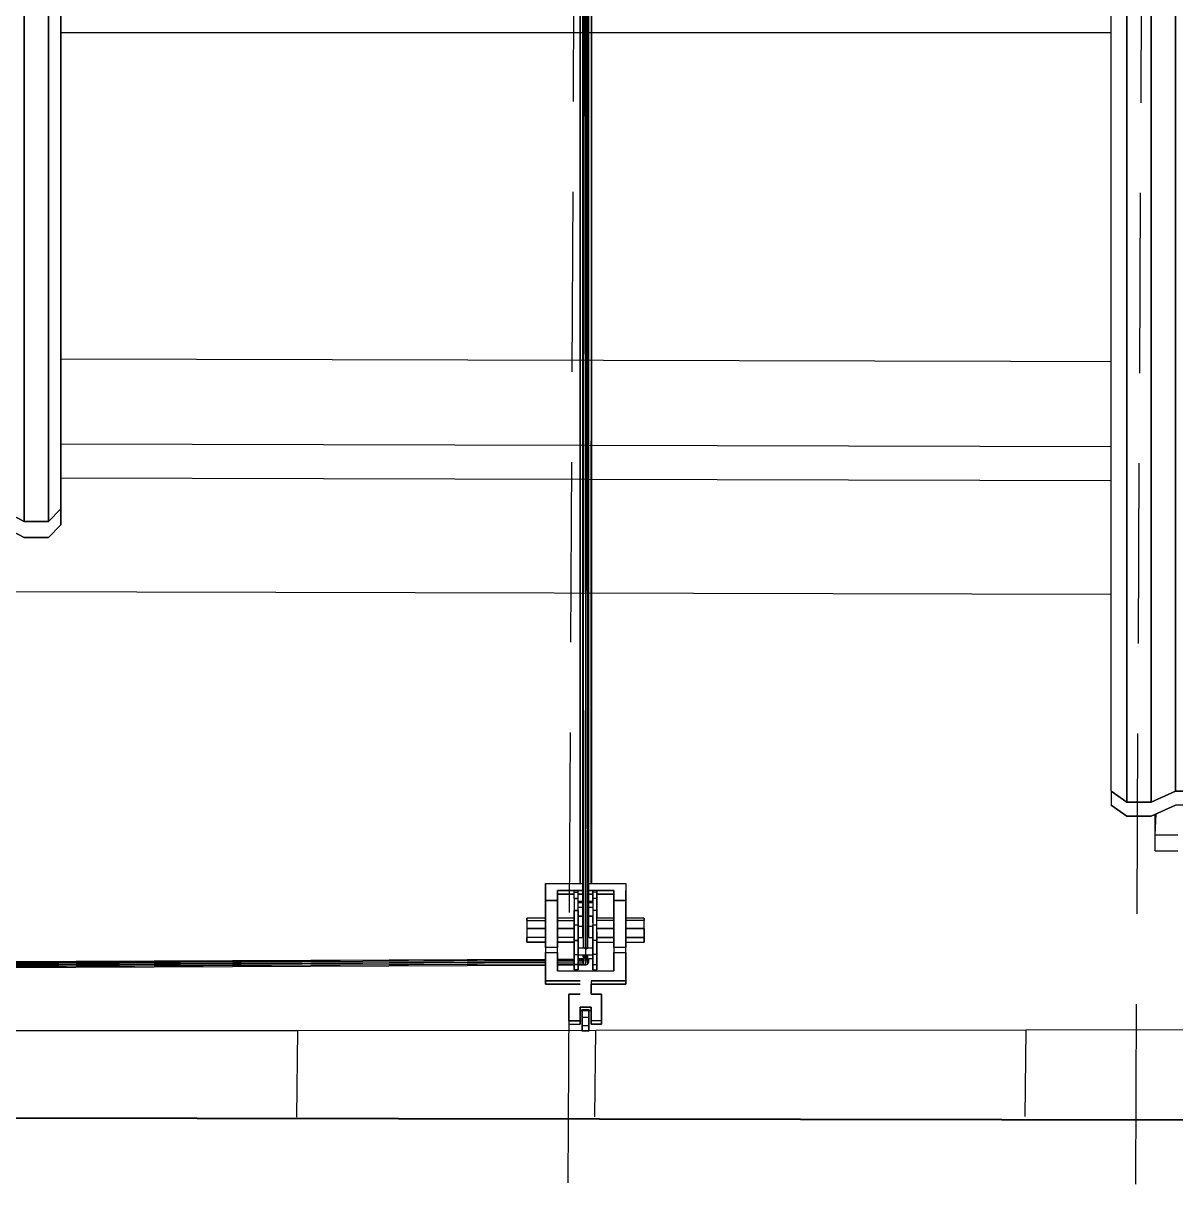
# Model space of a CAD drawing. Header units: millimetres. Extents: x -4997 to -4876, y -8737 to -8661.
# Drawn here: x -4962.114 to -4958.055, y -8708.962 to -8704.826 of the extents above; entities that cross this region are included whole.
import ezdxf

# ---------------------------------------------------------------- set-up
doc = ezdxf.new("R2010")
doc.units = ezdxf.units.MM
doc.header["$LTSCALE"] = 0.1
doc.linetypes.add('HIDDEN', pattern=[9.525, 6.35, -3.175])
for name, color, linetype in [('cobertura nova', 4, 'Continuous'), ('hachuras cobertura', 251, 'Continuous'), ('imagem', 7, 'Continuous'), ('layout cobertura', 251, 'Continuous'), ('visto', 9, 'Continuous')]:
    doc.layers.add(name, color=color, linetype=linetype)
doc.layers.add('coberturas', color=7, linetype='Continuous', lineweight=40)
picture_1 = doc.add_image_def('image1.jpg', size_in_pixel=(1920, 1080))

msp = doc.modelspace()

# ---------------------------------------------------------------- linework, layer by layer
at = {"layer": 'cobertura nova'}
for p, q in [((-4962.0262, -8703.0483), (-4962.0262, -8706.58)), ((-4961.9827, -8703.0483), (-4961.9827, -8706.5361)), ((-4961.9826, -8706.5925), (-4961.9826, -8703.0483)), ((-4960.1441, -8703.0483), (-4960.1442, -8708.0464)), ((-4960.1439, -8703.0483), (-4960.1409, -8708.082)), ((-4960.1409, -8708.082), (-4960.1409, -8703.0483)), ((-4960.1402, -8703.0483), (-4960.1329, -8708.0862)), ((-4960.1329, -8708.0862), (-4960.1329, -8703.0483)), ((-4960.125, -8708.082), (-4960.1323, -8703.0483)), ((-4960.125, -8708.082), (-4960.125, -8703.0483)), ((-4960.1217, -8708.0464), (-4960.1247, -8703.0483)), ((-4960.1217, -8708.0464), (-4960.1217, -8703.0483)), ((-4958.2815, -8707.5305), (-4958.2815, -8703.0484)), ((-4960.1526, -8707.8562), (-4960.1526, -8703.772)), ((-4960.1525, -8703.772), (-4960.1525, -8707.8562)), ((-4960.113, -8703.772), (-4960.1131, -8707.8562)), ((-4960.1131, -8707.8562), (-4960.113, -8703.772)), ((-4960.113, -8703.772), (-4960.113, -8707.8562)), ((-4960.113, -8707.8562), (-4960.113, -8703.772)), ((-4962.1119, -8706.5801), (-4962.1976, -8706.5361)), ((-4962.1976, -8706.5361), (-4962.1119, -8706.58)), ((-4961.9827, -8706.5361), (-4962.0262, -8706.5801)), ((-4962.0262, -8706.58), (-4961.9827, -8706.5361)), ((-4961.9826, -8706.5925), (-4961.9827, -8706.5361)), ((-4961.9827, -8706.5361), (-4961.9826, -8706.5925)), ((-4962.1975, -8706.5925), (-4962.1118, -8706.6365)), ((-4962.1118, -8706.6364), (-4962.1975, -8706.5925)), ((-4962.1119, -8706.5801), (-4962.1119, -8706.58)), ((-4962.1119, -8706.58), (-4962.0262, -8706.58)), ((-4962.0262, -8706.5801), (-4962.1119, -8706.5801)), ((-4962.0262, -8706.5801), (-4962.0262, -8706.58)), ((-4962.0261, -8706.6365), (-4961.9826, -8706.5925)), ((-4961.9826, -8706.5925), (-4962.0261, -8706.6364)), ((-4962.1118, -8706.6365), (-4962.1118, -8706.6364)), ((-4962.0261, -8706.6364), (-4962.1118, -8706.6364)), ((-4962.1118, -8706.6365), (-4962.0261, -8706.6365)), ((-4962.0261, -8706.6364), (-4962.0261, -8706.6365)), ((-4958.2262, -8707.5689), (-4958.2815, -8707.5305)), ((-4958.2815, -8707.5305), (-4958.2814, -8707.5797)), ((-4958.2815, -8707.5305), (-4958.2262, -8707.5689)), ((-4958.1405, -8707.5689), (-4958.0548, -8707.5305)), ((-4958.0548, -8707.5305), (-4958.1405, -8707.5689)), ((-4958.0548, -8707.5305), (-4957.9691, -8707.5305)), ((-4958.0548, -8707.5305), (-4958.0548, -8707.5305)), ((-4957.9691, -8707.5305), (-4958.0548, -8707.5305)), ((-4958.2814, -8707.5797), (-4958.2261, -8707.6181)), ((-4958.2261, -8707.6181), (-4958.2814, -8707.5797)), ((-4958.2262, -8707.5689), (-4958.1405, -8707.5689)), ((-4958.1405, -8707.5689), (-4958.2262, -8707.5689)), ((-4958.0547, -8707.5797), (-4958.1404, -8707.6181)), ((-4958.1404, -8707.6181), (-4958.0547, -8707.5797)), ((-4957.969, -8707.5797), (-4958.0547, -8707.5797)), ((-4958.0547, -8707.5797), (-4958.0547, -8707.5797)), ((-4958.1404, -8707.6181), (-4958.2261, -8707.6181)), ((-4958.2261, -8707.6181), (-4958.1404, -8707.6181)), ((-4958.1404, -8707.6181), (-4958.1404, -8707.6181)), ((-4958.1404, -8707.6181), (-4958.1404, -8707.6181)), ((-4958.1262, -8707.6841), (-4958.123, -8707.6103)), ((-4958.1262, -8707.6841), (-4958.1262, -8707.6117)), ((-4958.1262, -8707.741), (-4958.1262, -8707.6841)), ((-4958.1262, -8707.6841), (-4958.0462, -8707.6841)), ((-4958.1262, -8707.741), (-4958.0462, -8707.741)), ((-4960.2743, -8707.8809), (-4960.2743, -8707.8562)), ((-4960.2743, -8707.8562), (-4960.2324, -8707.8562)), ((-4960.2743, -8707.8927), (-4960.2743, -8707.8569)), ((-4960.2743, -8707.8569), (-4960.2743, -8707.8809)), ((-4960.2743, -8707.9151), (-4960.2743, -8707.8809)), ((-4960.2743, -8707.8809), (-4960.2743, -8707.9331)), ((-4960.2324, -8707.8562), (-4960.1526, -8707.8562)), ((-4960.2324, -8707.8809), (-4960.2324, -8707.9151)), ((-4960.1735, -8707.8809), (-4960.2324, -8707.8809)), ((-4960.2324, -8707.9151), (-4960.2324, -8707.8809)), ((-4960.2324, -8707.8809), (-4960.1735, -8707.8809)), ((-4960.159, -8707.8808), (-4960.1735, -8707.8808)), ((-4960.1735, -8707.886), (-4960.1735, -8707.8808)), ((-4960.159, -8707.886), (-4960.1735, -8707.886)), ((-4960.1735, -8707.909), (-4960.1735, -8707.886)), ((-4960.1735, -8707.886), (-4960.159, -8707.886)), ((-4960.159, -8707.886), (-4960.159, -8707.8808)), ((-4960.1526, -8707.8809), (-4960.159, -8707.8809)), ((-4960.159, -8707.8809), (-4960.1526, -8707.8809)), ((-4960.159, -8707.886), (-4960.159, -8707.886)), ((-4960.159, -8707.909), (-4960.159, -8707.886)), ((-4960.1526, -8707.8562), (-4960.1442, -8707.8562)), ((-4960.1442, -8707.8809), (-4960.1526, -8707.8809)), ((-4960.1526, -8707.8809), (-4960.1442, -8707.8809)), ((-4960.1217, -8707.8562), (-4960.1131, -8707.8562)), ((-4960.1131, -8707.8809), (-4960.1217, -8707.8809)), ((-4960.1217, -8707.8809), (-4960.1131, -8707.8809)), ((-4960.1131, -8707.8562), (-4960.0333, -8707.8562)), ((-4960.1079, -8707.8809), (-4960.1131, -8707.8809)), ((-4960.1131, -8707.8809), (-4960.1079, -8707.8809)), ((-4960.1079, -8707.8994), (-4960.1079, -8707.8808)), ((-4960.1079, -8707.8808), (-4960.1079, -8707.886)), ((-4960.0935, -8707.8808), (-4960.1079, -8707.8808)), ((-4960.1079, -8707.886), (-4960.1079, -8707.8808)), ((-4960.1079, -8707.886), (-4960.1079, -8707.909)), ((-4960.0935, -8707.886), (-4960.1079, -8707.886)), ((-4960.1079, -8707.909), (-4960.1079, -8707.886)), ((-4960.0935, -8707.8808), (-4960.0935, -8707.886)), ((-4960.0935, -8707.886), (-4960.0935, -8707.8808)), ((-4960.0935, -8707.8808), (-4960.0935, -8707.8994)), ((-4960.0333, -8707.8809), (-4960.0935, -8707.8809)), ((-4960.0935, -8707.8809), (-4960.0333, -8707.8809)), ((-4960.0935, -8707.886), (-4960.0935, -8707.909)), ((-4960.0935, -8707.909), (-4960.0935, -8707.886)), ((-4960.0333, -8707.8562), (-4959.9914, -8707.8562)), ((-4960.0333, -8707.9151), (-4960.0333, -8707.8809)), ((-4960.0333, -8707.8927), (-4960.0333, -8707.8809)), ((-4960.0333, -8707.8809), (-4960.0333, -8707.9331)), ((-4959.9914, -8707.8562), (-4959.9914, -8707.8809)), ((-4959.9914, -8707.8809), (-4959.9914, -8707.9151)), ((-4959.9914, -8707.9151), (-4959.9914, -8707.8809)), ((-4960.2743, -8707.9448), (-4960.2743, -8707.8927)), ((-4960.2324, -8707.9151), (-4960.2743, -8707.9151)), ((-4960.2743, -8707.9151), (-4960.2743, -8707.9151)), ((-4960.2743, -8707.9331), (-4960.2743, -8707.9151)), ((-4960.2743, -8707.9151), (-4960.2743, -8707.9595)), ((-4960.2743, -8707.9595), (-4960.2743, -8707.9151)), ((-4960.2743, -8707.9151), (-4960.2324, -8707.9151)), ((-4960.2324, -8707.8927), (-4960.1735, -8707.8927)), ((-4960.1735, -8707.8927), (-4960.2324, -8707.8927)), ((-4960.2324, -8707.9151), (-4960.2324, -8707.9151)), ((-4960.2324, -8707.9151), (-4960.2324, -8707.9595)), ((-4960.2324, -8707.9595), (-4960.2324, -8707.9151)), ((-4960.1735, -8707.909), (-4960.1735, -8707.951)), ((-4960.159, -8707.909), (-4960.1735, -8707.909)), ((-4960.1735, -8707.909), (-4960.159, -8707.909)), ((-4960.159, -8707.8927), (-4960.1526, -8707.8927)), ((-4960.1526, -8707.8927), (-4960.159, -8707.8927)), ((-4960.159, -8707.951), (-4960.159, -8707.909)), ((-4960.1442, -8707.9195), (-4960.159, -8707.9195)), ((-4960.1442, -8707.9233), (-4960.159, -8707.9233)), ((-4960.1526, -8707.8927), (-4960.1442, -8707.8927)), ((-4960.1442, -8707.8927), (-4960.1526, -8707.8927)), ((-4960.1217, -8707.8927), (-4960.1131, -8707.8927)), ((-4960.1131, -8707.8927), (-4960.1217, -8707.8927)), ((-4960.1079, -8707.9195), (-4960.1217, -8707.9195)), ((-4960.1079, -8707.9233), (-4960.1217, -8707.9233)), ((-4960.1131, -8707.8927), (-4960.1079, -8707.8927)), ((-4960.1079, -8707.8927), (-4960.1131, -8707.8927)), ((-4960.1079, -8707.9195), (-4960.1079, -8707.8994)), ((-4960.1079, -8707.909), (-4960.1079, -8707.951)), ((-4960.0935, -8707.909), (-4960.1079, -8707.909)), ((-4960.1079, -8707.9195), (-4960.1079, -8707.9233)), ((-4960.1079, -8707.9233), (-4960.1079, -8707.9399)), ((-4960.0935, -8707.8927), (-4960.0333, -8707.8927)), ((-4960.0333, -8707.8927), (-4960.0935, -8707.8927)), ((-4960.0935, -8707.8994), (-4960.0935, -8707.9342)), ((-4960.0935, -8707.909), (-4960.0935, -8707.951)), ((-4960.0935, -8707.951), (-4960.0935, -8707.909)), ((-4960.0333, -8707.9448), (-4960.0333, -8707.8927)), ((-4960.0333, -8707.9331), (-4960.0333, -8707.9151)), ((-4960.0333, -8707.9151), (-4960.0333, -8707.9595)), ((-4960.0333, -8707.9595), (-4960.0333, -8707.9151)), ((-4960.0333, -8707.9151), (-4959.9914, -8707.9151)), ((-4959.9914, -8707.9151), (-4960.0333, -8707.9151)), ((-4959.9914, -8707.9151), (-4959.9914, -8707.9595)), ((-4959.9914, -8707.9595), (-4959.9914, -8707.9151)), ((-4960.2743, -8707.9448), (-4960.2743, -8707.9616)), ((-4960.2743, -8707.9616), (-4960.2743, -8707.9448)), ((-4960.2743, -8707.9595), (-4960.2743, -8708.0814)), ((-4960.2743, -8708.0814), (-4960.2743, -8707.9595)), ((-4960.2743, -8707.9777), (-4960.2743, -8707.9616)), ((-4960.2743, -8707.9616), (-4960.2743, -8707.9777)), ((-4960.2324, -8707.9595), (-4960.2324, -8708.0814)), ((-4960.2324, -8708.0814), (-4960.2324, -8707.9595)), ((-4960.2324, -8707.9622), (-4960.2324, -8707.9616)), ((-4960.1735, -8707.9342), (-4960.1735, -8707.9777)), ((-4960.1735, -8707.951), (-4960.1735, -8708.0023)), ((-4960.159, -8707.951), (-4960.1735, -8707.951)), ((-4960.1735, -8708.0023), (-4960.1735, -8707.951)), ((-4960.1735, -8707.951), (-4960.159, -8707.951)), ((-4960.1442, -8707.9399), (-4960.159, -8707.9399)), ((-4960.159, -8708.0023), (-4960.159, -8707.951)), ((-4960.159, -8707.951), (-4960.159, -8708.0023)), ((-4960.159, -8707.9702), (-4960.1442, -8707.9702)), ((-4960.1442, -8707.9702), (-4960.159, -8707.9702)), ((-4960.1079, -8707.9399), (-4960.1217, -8707.9399)), ((-4960.1217, -8707.9702), (-4960.1079, -8707.9702)), ((-4960.1079, -8707.9702), (-4960.1217, -8707.9702)), ((-4960.1079, -8707.9399), (-4960.1079, -8707.9702)), ((-4960.1079, -8707.951), (-4960.1079, -8708.0023)), ((-4960.0935, -8707.951), (-4960.1079, -8707.951)), ((-4960.1079, -8707.958), (-4960.1079, -8707.958)), ((-4960.1079, -8707.958), (-4960.1079, -8707.958)), ((-4960.1079, -8707.958), (-4960.1079, -8707.958)), ((-4960.1079, -8707.9702), (-4960.1079, -8708.0023)), ((-4960.0935, -8707.9342), (-4960.0935, -8707.9777)), ((-4960.0935, -8707.9777), (-4960.0935, -8707.951)), ((-4960.0935, -8708.0023), (-4960.0935, -8707.951)), ((-4960.0333, -8707.9616), (-4960.0333, -8707.9448)), ((-4960.0333, -8707.9448), (-4960.0333, -8707.9595)), ((-4960.0333, -8707.9595), (-4960.0333, -8708.0814)), ((-4960.0333, -8708.0814), (-4960.0333, -8707.9595)), ((-4960.0333, -8707.9777), (-4960.0333, -8707.9616)), ((-4959.9914, -8707.9595), (-4959.9914, -8708.0814)), ((-4959.9914, -8708.0814), (-4959.9914, -8707.9595)), ((-4959.9914, -8707.9777), (-4959.9914, -8707.9616)), ((-4960.3405, -8707.9777), (-4960.3405, -8707.9863)), ((-4960.3405, -8707.9863), (-4960.3405, -8707.9777)), ((-4960.2743, -8707.9777), (-4960.3405, -8707.9777)), ((-4960.3405, -8707.9863), (-4960.3405, -8708.0146)), ((-4960.3405, -8707.9863), (-4960.2743, -8707.9863)), ((-4960.3405, -8708.0146), (-4960.2743, -8708.0146)), ((-4960.3405, -8708.0146), (-4960.3405, -8708.0462)), ((-4960.2743, -8708.0146), (-4960.3405, -8708.0146)), ((-4960.1735, -8707.9777), (-4960.2324, -8707.9777)), ((-4960.2324, -8707.9863), (-4960.1735, -8707.9863)), ((-4960.2324, -8708.0146), (-4960.1735, -8708.0146)), ((-4960.1735, -8708.0146), (-4960.2324, -8708.0146)), ((-4960.1735, -8708.0023), (-4960.1735, -8708.0565)), ((-4960.1735, -8708.0565), (-4960.1735, -8708.0023)), ((-4960.159, -8708.0023), (-4960.1735, -8708.0023)), ((-4960.159, -8708.0565), (-4960.159, -8708.0023)), ((-4960.159, -8708.0023), (-4960.159, -8708.0565)), ((-4960.1442, -8708.0072), (-4960.159, -8708.0072)), ((-4960.159, -8708.0072), (-4960.159, -8708.0464)), ((-4960.1079, -8708.0072), (-4960.1217, -8708.0072)), ((-4960.1079, -8707.9937), (-4960.1079, -8707.9741)), ((-4960.1079, -8708.0023), (-4960.1079, -8708.0565)), ((-4960.0935, -8708.0023), (-4960.1079, -8708.0023)), ((-4960.1079, -8708.0565), (-4960.1079, -8708.0023)), ((-4960.1079, -8708.0072), (-4960.1079, -8708.0464)), ((-4960.0333, -8707.9777), (-4960.0935, -8707.9777)), ((-4960.0935, -8707.9863), (-4960.0935, -8707.9777)), ((-4960.0935, -8707.9835), (-4960.0935, -8707.9835)), ((-4960.0333, -8707.9863), (-4960.0935, -8707.9863)), ((-4960.0935, -8708.0146), (-4960.0935, -8707.9863)), ((-4960.0935, -8708.0378), (-4960.0935, -8707.9863)), ((-4960.0935, -8708.0565), (-4960.0935, -8708.0023)), ((-4960.0333, -8708.0146), (-4960.0935, -8708.0146)), ((-4960.0935, -8708.0462), (-4960.0935, -8708.0146)), ((-4960.0935, -8708.0146), (-4960.0333, -8708.0146)), ((-4959.9268, -8707.9777), (-4959.9914, -8707.9777)), ((-4959.9268, -8707.9863), (-4959.9914, -8707.9863)), ((-4959.9268, -8708.0146), (-4959.9914, -8708.0146)), ((-4959.9914, -8708.0146), (-4959.9268, -8708.0146)), ((-4959.9268, -8707.9863), (-4959.9268, -8707.9777)), ((-4959.9268, -8707.9939), (-4959.9268, -8707.9777)), ((-4959.9268, -8707.9777), (-4959.9268, -8707.9863)), ((-4959.9268, -8708.0146), (-4959.9268, -8707.9863)), ((-4959.9268, -8708.0462), (-4959.9268, -8708.0146)), ((-4959.9268, -8708.0146), (-4959.9268, -8708.0462)), ((-4960.2743, -8708.0462), (-4960.3405, -8708.0462)), ((-4960.3405, -8708.0624), (-4960.3405, -8708.0462)), ((-4960.3405, -8708.0462), (-4960.3405, -8708.0624)), ((-4960.3405, -8708.0538), (-4960.3405, -8708.0624)), ((-4960.1735, -8708.0462), (-4960.2324, -8708.0462)), ((-4960.159, -8708.0464), (-4960.1442, -8708.0464)), ((-4960.159, -8708.0464), (-4960.159, -8708.082)), ((-4960.1217, -8708.0464), (-4960.1079, -8708.0464)), ((-4960.0935, -8708.0254), (-4960.0935, -8708.0538)), ((-4960.0935, -8708.0624), (-4960.0935, -8708.0462)), ((-4960.0935, -8708.0462), (-4960.0333, -8708.0462)), ((-4960.0333, -8708.0462), (-4960.0935, -8708.0462)), ((-4960.0935, -8708.0538), (-4960.0935, -8708.0538)), ((-4959.9914, -8708.0462), (-4959.9268, -8708.0462)), ((-4959.9268, -8708.0462), (-4959.9914, -8708.0462)), ((-4959.9268, -8708.0624), (-4959.9268, -8708.0462)), ((-4959.9268, -8708.0462), (-4959.9268, -8708.0624)), ((-4959.9268, -8708.0538), (-4959.9268, -8708.0624)), ((-4960.2743, -8708.0624), (-4960.3405, -8708.0624)), ((-4960.3405, -8708.0624), (-4960.3405, -8708.0624)), ((-4960.3405, -8708.0624), (-4960.2743, -8708.0624)), ((-4960.2743, -8708.0814), (-4960.2743, -8708.0624)), ((-4960.2743, -8708.0624), (-4960.2743, -8708.0814)), ((-4960.2743, -8708.0814), (-4960.2743, -8708.0993)), ((-4960.2743, -8708.0814), (-4960.2743, -8708.0814)), ((-4960.2324, -8708.0814), (-4960.2743, -8708.0814)), ((-4960.1735, -8708.0624), (-4960.2324, -8708.0624)), ((-4960.2324, -8708.0624), (-4960.1735, -8708.0624)), ((-4960.2324, -8708.0993), (-4960.2324, -8708.0814)), ((-4960.1735, -8708.1059), (-4960.1735, -8708.0565)), ((-4960.1735, -8708.0565), (-4960.1735, -8708.0565)), ((-4960.1735, -8708.0565), (-4960.159, -8708.0565)), ((-4960.1735, -8708.0565), (-4960.1735, -8708.1059)), ((-4960.159, -8708.0565), (-4960.1735, -8708.0565)), ((-4960.159, -8708.1059), (-4960.159, -8708.0565)), ((-4960.159, -8708.0565), (-4960.159, -8708.1059)), ((-4960.159, -8708.082), (-4960.1329, -8708.082)), ((-4960.159, -8708.082), (-4960.159, -8708.1071)), ((-4960.1329, -8708.0862), (-4960.1409, -8708.0836)), ((-4960.1329, -8708.082), (-4960.1079, -8708.082)), ((-4960.1329, -8708.0862), (-4960.125, -8708.0836)), ((-4960.1329, -8708.1426), (-4960.1329, -8708.0862)), ((-4960.1079, -8708.0565), (-4960.1079, -8708.1059)), ((-4960.0935, -8708.0565), (-4960.1079, -8708.0565)), ((-4960.1079, -8708.1059), (-4960.1079, -8708.0565)), ((-4960.0935, -8708.1059), (-4960.0935, -8708.0565)), ((-4960.0935, -8708.0565), (-4960.0935, -8708.1059)), ((-4960.0935, -8708.0624), (-4960.0333, -8708.0624)), ((-4960.0935, -8708.0624), (-4960.0935, -8708.089)), ((-4960.0935, -8708.089), (-4960.0935, -8708.131)), ((-4960.0333, -8708.0814), (-4960.0333, -8708.0624)), ((-4960.0333, -8708.0814), (-4960.0333, -8708.0993)), ((-4959.9914, -8708.0814), (-4960.0333, -8708.0814)), ((-4959.9914, -8708.0624), (-4959.9268, -8708.0624)), ((-4959.9914, -8708.128), (-4959.9914, -8708.0624)), ((-4959.9914, -8708.0993), (-4959.9914, -8708.0814)), ((-4960.2743, -8708.1238), (-4963.9848, -8708.1409)), ((-4960.2743, -8708.1238), (-4963.9848, -8708.1386)), ((-4963.9848, -8708.1415), (-4960.2743, -8708.1266)), ((-4960.2743, -8708.1268), (-4963.9848, -8708.147)), ((-4960.2743, -8708.1334), (-4963.9848, -8708.1485)), ((-4960.2743, -8708.1336), (-4963.9848, -8708.1541)), ((-4960.2743, -8708.1628), (-4960.2743, -8708.0993)), ((-4960.2743, -8708.0993), (-4960.2324, -8708.0993)), ((-4960.2743, -8708.0994), (-4960.2743, -8708.1629)), ((-4960.2324, -8708.0994), (-4960.2743, -8708.0994)), ((-4960.2743, -8708.1111), (-4960.2743, -8708.1746)), ((-4960.2743, -8708.1747), (-4960.2743, -8708.1112)), ((-4960.2324, -8708.0993), (-4960.2324, -8708.1628)), ((-4960.2324, -8708.1629), (-4960.2324, -8708.0994)), ((-4960.2324, -8708.1628), (-4960.2324, -8708.1111)), ((-4960.2324, -8708.1112), (-4960.2324, -8708.1628)), ((-4960.1735, -8708.1234), (-4960.2324, -8708.1237)), ((-4960.1735, -8708.1234), (-4960.2324, -8708.1236)), ((-4960.1735, -8708.1262), (-4960.2324, -8708.1265)), ((-4960.2324, -8708.1264), (-4960.1735, -8708.1262)), ((-4960.1735, -8708.133), (-4960.2324, -8708.1333)), ((-4960.1735, -8708.1331), (-4960.2324, -8708.1334)), ((-4960.1735, -8708.1406), (-4960.1735, -8708.1059)), ((-4960.1735, -8708.1059), (-4960.159, -8708.1059)), ((-4960.1735, -8708.1059), (-4960.1735, -8708.1406)), ((-4960.159, -8708.1406), (-4960.159, -8708.1059)), ((-4960.159, -8708.1059), (-4960.159, -8708.1406)), ((-4960.159, -8708.1071), (-4960.1079, -8708.1071)), ((-4960.159, -8708.1071), (-4960.159, -8708.1205)), ((-4960.159, -8708.1205), (-4960.1442, -8708.1205)), ((-4960.159, -8708.1205), (-4960.159, -8708.1233)), ((-4960.1442, -8708.1232), (-4960.159, -8708.1233)), ((-4960.1442, -8708.1233), (-4960.159, -8708.1233)), ((-4960.1442, -8708.1261), (-4960.159, -8708.1261)), ((-4960.159, -8708.1261), (-4960.1442, -8708.1261)), ((-4960.1442, -8708.1329), (-4960.159, -8708.133)), ((-4960.1442, -8708.1329), (-4960.159, -8708.133)), ((-4960.1442, -8708.1205), (-4960.1442, -8708.1329)), ((-4960.1442, -8708.1329), (-4960.1409, -8708.1398)), ((-4960.1426, -8708.1071), (-4960.1409, -8708.1398)), ((-4960.1409, -8708.1071), (-4960.1409, -8708.1398)), ((-4960.1377, -8708.1071), (-4960.1329, -8708.1426)), ((-4960.125, -8708.1398), (-4960.1298, -8708.1071)), ((-4960.125, -8708.1398), (-4960.125, -8708.1071)), ((-4960.125, -8708.1398), (-4960.1217, -8708.1329)), ((-4960.1217, -8708.1205), (-4960.1079, -8708.1205)), ((-4960.1217, -8708.1329), (-4960.1217, -8708.1205)), ((-4960.1079, -8708.1059), (-4960.1079, -8708.1406)), ((-4960.0935, -8708.1059), (-4960.1079, -8708.1059)), ((-4960.1079, -8708.1406), (-4960.1079, -8708.1059)), ((-4960.1079, -8708.131), (-4960.1079, -8708.1205)), ((-4960.1079, -8708.1541), (-4960.1079, -8708.131)), ((-4960.0935, -8708.1406), (-4960.0935, -8708.1059)), ((-4960.0935, -8708.1059), (-4960.0935, -8708.1406)), ((-4960.0935, -8708.131), (-4960.0935, -8708.1541)), ((-4960.0333, -8708.1628), (-4960.0333, -8708.0993)), ((-4960.0333, -8708.0993), (-4959.9914, -8708.0993)), ((-4960.0333, -8708.0994), (-4960.0333, -8708.1629)), ((-4959.9914, -8708.0994), (-4960.0333, -8708.0994)), ((-4959.9914, -8708.0993), (-4959.9914, -8708.1628)), ((-4959.9914, -8708.1629), (-4959.9914, -8708.0994)), ((-4960.2743, -8708.1403), (-4963.9848, -8708.1556)), ((-4960.2743, -8708.1404), (-4963.9848, -8708.1579)), ((-4963.9848, -8708.1585), (-4960.2743, -8708.1432)), ((-4960.2743, -8708.1983), (-4960.2743, -8708.1628)), ((-4960.2743, -8708.1629), (-4960.2743, -8708.1984)), ((-4960.2743, -8708.1746), (-4960.2743, -8708.2101)), ((-4960.1735, -8708.1399), (-4960.2324, -8708.1402)), ((-4960.1735, -8708.1399), (-4960.2324, -8708.1402)), ((-4960.2324, -8708.143), (-4960.1735, -8708.1428)), ((-4960.2324, -8708.1628), (-4960.1526, -8708.1628)), ((-4960.1735, -8708.1593), (-4960.1735, -8708.1406)), ((-4960.1735, -8708.1406), (-4960.1735, -8708.1406)), ((-4960.1735, -8708.1406), (-4960.159, -8708.1406)), ((-4960.159, -8708.1406), (-4960.1735, -8708.1406)), ((-4960.1735, -8708.1406), (-4960.1735, -8708.1593)), ((-4960.1735, -8708.1541), (-4960.1735, -8708.1593)), ((-4960.159, -8708.1593), (-4960.1735, -8708.1593)), ((-4960.1735, -8708.1593), (-4960.1735, -8708.1593)), ((-4960.1735, -8708.1593), (-4960.159, -8708.1593)), ((-4960.1409, -8708.1398), (-4960.159, -8708.1399)), ((-4960.1409, -8708.1398), (-4960.159, -8708.1398)), ((-4960.159, -8708.1406), (-4960.159, -8708.1593)), ((-4960.159, -8708.1593), (-4960.159, -8708.1406)), ((-4960.159, -8708.1427), (-4960.1329, -8708.1426)), ((-4960.159, -8708.1427), (-4960.159, -8708.1541)), ((-4960.159, -8708.1541), (-4960.159, -8708.1593)), ((-4960.1526, -8708.1628), (-4960.1131, -8708.1628)), ((-4960.1409, -8708.1398), (-4960.1329, -8708.1426)), ((-4960.1329, -8708.1426), (-4960.125, -8708.1398)), ((-4960.1131, -8708.1628), (-4960.0333, -8708.1628)), ((-4960.1079, -8708.1406), (-4960.1079, -8708.1593)), ((-4960.1079, -8708.1593), (-4960.1079, -8708.1406)), ((-4960.1079, -8708.1406), (-4960.0935, -8708.1406)), ((-4960.1079, -8708.1593), (-4960.1079, -8708.1541)), ((-4960.1079, -8708.1593), (-4960.0935, -8708.1593)), ((-4960.0935, -8708.1593), (-4960.0935, -8708.1406)), ((-4960.0935, -8708.1406), (-4960.0935, -8708.1593)), ((-4960.0935, -8708.1541), (-4960.0935, -8708.1593)), ((-4960.0935, -8708.1593), (-4960.0935, -8708.1541)), ((-4959.9914, -8708.1628), (-4959.9914, -8708.1983)), ((-4959.9914, -8708.1984), (-4959.9914, -8708.1629)), ((-4960.2743, -8708.1984), (-4960.2743, -8708.1983)), ((-4960.2324, -8708.1983), (-4960.2743, -8708.1983)), ((-4960.2743, -8708.1984), (-4960.2743, -8708.2102)), ((-4960.2743, -8708.2102), (-4960.2743, -8708.1984)), ((-4960.2743, -8708.1984), (-4960.2324, -8708.1984)), ((-4960.2743, -8708.2101), (-4960.2324, -8708.2101)), ((-4960.2324, -8708.2102), (-4960.2743, -8708.2102)), ((-4960.1526, -8708.1983), (-4960.2324, -8708.1983)), ((-4960.2324, -8708.1984), (-4960.1526, -8708.1984)), ((-4960.2324, -8708.2101), (-4960.1526, -8708.2101)), ((-4960.1526, -8708.2102), (-4960.2324, -8708.2102)), ((-4960.0333, -8708.1983), (-4960.1131, -8708.1983)), ((-4960.1131, -8708.1983), (-4960.1131, -8708.246)), ((-4960.1131, -8708.1984), (-4960.0333, -8708.1984)), ((-4960.1131, -8708.246), (-4960.1131, -8708.2101)), ((-4960.1131, -8708.2101), (-4960.0333, -8708.2101)), ((-4960.0333, -8708.2102), (-4960.1131, -8708.2102)), ((-4959.9914, -8708.1983), (-4960.0333, -8708.1983)), ((-4960.0333, -8708.1984), (-4959.9914, -8708.1984)), ((-4960.0333, -8708.2101), (-4959.9914, -8708.2101)), ((-4959.9914, -8708.2102), (-4960.0333, -8708.2102)), ((-4959.9914, -8708.1983), (-4959.9914, -8708.1984)), ((-4959.9914, -8708.1984), (-4959.9914, -8708.1983)), ((-4959.9914, -8708.2102), (-4959.9914, -8708.1984)), ((-4959.9914, -8708.1984), (-4959.9914, -8708.2102)), ((-4960.1919, -8708.2915), (-4960.1919, -8708.246)), ((-4960.1919, -8708.246), (-4960.1526, -8708.246)), ((-4960.1919, -8708.2577), (-4960.1919, -8708.246)), ((-4960.1919, -8708.246), (-4960.1919, -8708.2915)), ((-4960.1526, -8708.246), (-4960.1919, -8708.246)), ((-4960.1919, -8708.246), (-4960.1919, -8708.246)), ((-4960.1919, -8708.2915), (-4960.1919, -8708.2577)), ((-4960.1526, -8708.246), (-4960.1526, -8708.246)), ((-4960.1131, -8708.246), (-4960.0778, -8708.246)), ((-4960.0778, -8708.246), (-4960.1131, -8708.246)), ((-4960.0778, -8708.246), (-4960.0778, -8708.2915)), ((-4960.0778, -8708.246), (-4960.0778, -8708.246)), ((-4960.0778, -8708.2915), (-4960.0778, -8708.246)), ((-4960.1919, -8708.3397), (-4960.1919, -8708.2915)), ((-4960.1919, -8708.2915), (-4960.1919, -8708.3397)), ((-4960.1131, -8708.2915), (-4960.1526, -8708.2915)), ((-4960.1526, -8708.2915), (-4960.1526, -8708.3397)), ((-4960.1526, -8708.2915), (-4960.1131, -8708.2915)), ((-4960.1526, -8708.3397), (-4960.1526, -8708.2915)), ((-4960.1526, -8708.2915), (-4960.1526, -8708.3032)), ((-4960.1459, -8708.3032), (-4960.1526, -8708.3032)), ((-4960.1526, -8708.3032), (-4960.1459, -8708.3032)), ((-4960.1459, -8708.2999), (-4960.1216, -8708.2999)), ((-4960.1459, -8708.3033), (-4960.1459, -8708.2999)), ((-4960.1459, -8708.2999), (-4960.1459, -8708.3033)), ((-4960.1459, -8708.3033), (-4960.1216, -8708.3033)), ((-4960.1459, -8708.327), (-4960.1459, -8708.3033)), ((-4960.1459, -8708.3033), (-4960.1459, -8708.327)), ((-4960.1216, -8708.2999), (-4960.1216, -8708.3033)), ((-4960.1216, -8708.3033), (-4960.1216, -8708.2999)), ((-4960.1216, -8708.2999), (-4960.1216, -8708.3189)), ((-4960.1131, -8708.3032), (-4960.1216, -8708.3032)), ((-4960.1216, -8708.3032), (-4960.1131, -8708.3032)), ((-4960.1216, -8708.3033), (-4960.1216, -8708.327)), ((-4960.1216, -8708.327), (-4960.1216, -8708.3033)), ((-4960.1131, -8708.3397), (-4960.1131, -8708.2915)), ((-4960.1131, -8708.2915), (-4960.1131, -8708.2915)), ((-4960.1131, -8708.3032), (-4960.1131, -8708.2915)), ((-4960.1131, -8708.2915), (-4960.1131, -8708.3397)), ((-4960.1131, -8708.3032), (-4960.1131, -8708.3032)), ((-4960.1131, -8708.3032), (-4960.1131, -8708.3514)), ((-4960.1131, -8708.3514), (-4960.1131, -8708.3032)), ((-4960.0778, -8708.2915), (-4960.0778, -8708.3397)), ((-4960.0778, -8708.3397), (-4960.0778, -8708.2915)), ((-4960.1526, -8708.3397), (-4960.1919, -8708.3397)), ((-4960.1919, -8708.3397), (-4960.1919, -8708.3514)), ((-4960.1919, -8708.3397), (-4960.1526, -8708.3397)), ((-4960.1526, -8708.3514), (-4960.1526, -8708.3397)), ((-4960.1526, -8708.3397), (-4960.1526, -8708.3514)), ((-4960.1459, -8708.3491), (-4960.1459, -8708.3189)), ((-4960.1459, -8708.3572), (-4960.1459, -8708.327)), ((-4960.1459, -8708.327), (-4960.1216, -8708.327)), ((-4960.1459, -8708.327), (-4960.1459, -8708.3572)), ((-4960.1216, -8708.327), (-4960.1216, -8708.3572)), ((-4960.1216, -8708.3572), (-4960.1216, -8708.327)), ((-4960.0778, -8708.3397), (-4960.1131, -8708.3397)), ((-4960.1131, -8708.3514), (-4960.1131, -8708.3397)), ((-4960.1131, -8708.3397), (-4960.1131, -8708.3514)), ((-4960.0778, -8708.3397), (-4960.0778, -8708.3514)), ((-4960.0778, -8708.3397), (-4960.0778, -8708.3514)), ((-4960.0778, -8708.3514), (-4960.0778, -8708.3397)), ((-4960.1919, -8708.3514), (-4960.1526, -8708.3514)), ((-4960.1459, -8708.3728), (-4960.1459, -8708.3491)), ((-4960.1459, -8708.3491), (-4960.1459, -8708.3491)), ((-4960.1459, -8708.3491), (-4960.1459, -8708.3572)), ((-4960.1216, -8708.3572), (-4960.1459, -8708.3572)), ((-4960.1459, -8708.3762), (-4960.1459, -8708.3572)), ((-4960.1459, -8708.3572), (-4960.1459, -8708.3762)), ((-4960.1459, -8708.3728), (-4960.1459, -8708.3762)), ((-4960.1459, -8708.3762), (-4960.1459, -8708.3728)), ((-4960.1216, -8708.3762), (-4960.1459, -8708.3762)), ((-4960.1216, -8708.3572), (-4960.1216, -8708.3762)), ((-4960.1216, -8708.3762), (-4960.1216, -8708.3572)), ((-4960.1216, -8708.3728), (-4960.1216, -8708.3762)), ((-4960.1131, -8708.3514), (-4960.0778, -8708.3514)), ((-4960.0778, -8708.3514), (-4960.1131, -8708.3514))]:
    msp.add_line(p, q, dxfattribs=at)
at = {"layer": 'coberturas'}
msp.add_line((-4950.2816, -8708.701), (-4972.2491, -8708.6665), dxfattribs=at)
at = {"layer": 'hachuras cobertura'}
for p, q in [((-4958.0548, -8707.5305), (-4958.0548, -8702.8221)), ((-4958.0548, -8702.8221), (-4958.0548, -8707.5305)), ((-4962.1119, -8703.0483), (-4962.1119, -8706.58)), ((-4962.1119, -8706.58), (-4962.1119, -8703.0483)), ((-4962.0262, -8706.58), (-4962.0262, -8703.0483)), ((-4958.2262, -8703.0484), (-4958.2262, -8707.5689)), ((-4958.2262, -8707.5689), (-4958.2262, -8703.0484)), ((-4958.1405, -8707.5689), (-4958.1405, -8703.0484)), ((-4958.1405, -8703.0484), (-4958.1405, -8707.5689))]:
    msp.add_line(p, q, dxfattribs=at)
at = {"layer": 'layout cobertura', "linetype": 'HIDDEN'}
for p, q in [((-4960.3308, -8736.533), (-4960.0046, -8670.2729)), ((-4958.1948, -8708.9153), (-4958.116, -8692.9155))]:
    msp.add_line(p, q, dxfattribs=at)
at = {"layer": 'visto'}
msp.add_line((-4961.9827, -8706.3071), (-4958.2815, -8706.3164), dxfattribs=at).dxf.unprotected_set("ltscale", 0)
for p, q in [((-4961.9827, -8706.4271), (-4958.2815, -8706.4364)), ((-4966.2894, -8706.8162), (-4958.2815, -8706.8364)), ((-4961.1481, -8708.373), (-4961.152, -8708.679)), ((-4960.098, -8708.3721), (-4960.1019, -8708.6781)), ((-4958.5821, -8708.3707), (-4958.5861, -8708.6767))]:
    msp.add_line(p, q, dxfattribs=at)
for points in [[(-4961.9827, -8704.8571), (-4958.2815, -8704.8571)], [(-4961.9827, -8706.0071), (-4958.6359, -8706.0155), (-4958.2815, -8706.0163)], [(-4966.2937, -8708.3739), (-4963.9145, -8708.3736), (-4962.8624, -8708.3734), (-4961.1481, -8708.373), (-4960.0978, -8708.3721), (-4958.5821, -8708.3707), (-4957.582, -8708.3698), (-4955.9261, -8708.3683), (-4954.874, -8708.3673), (-4953.2601, -8708.3658), (-4952.21, -8708.3649), (-4950.4792, -8708.3633), (-4950.2815, -8708.3631)]]:
    msp.add_lwpolyline(points, dxfattribs=at)

# ---------------------------------------------------------------- pictures from other files: only their frames are drawn
at = {"layer": 'imagem'}
image = msp.add_image(picture_1, insert=(-4995.0367, -8736.0525), size_in_units=(116.4021, 65.4762), dxfattribs=at)
image.dxf.flags = 7

doc.saveas('drawing.dxf')
